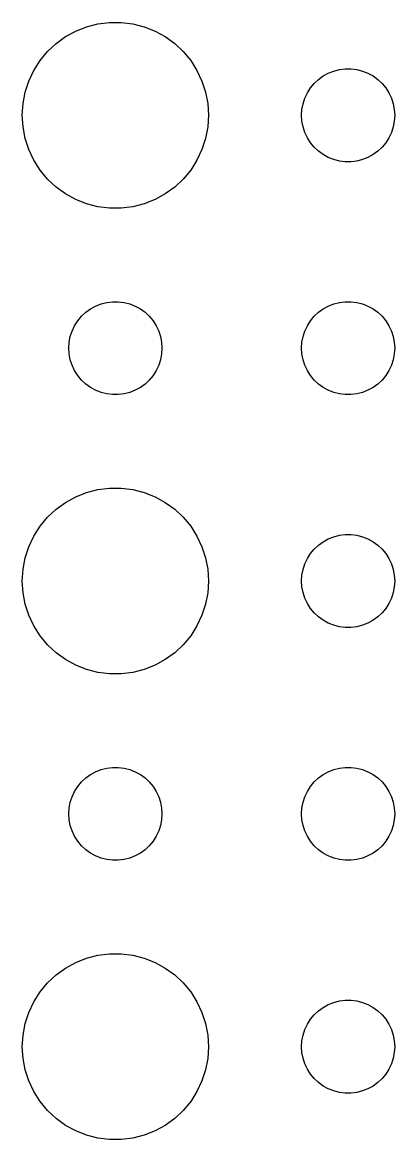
# Model space of a CAD drawing. Header units: metres. Extents: x -157 to 157, y -157 to 157.
# Drawn here: x -123 to -111, y 42.01 to 77.99 of the extents above; entities that cross this region are included whole.
import ezdxf

# ---------------------------------------------------------------- set-up
doc = ezdxf.new("R2010")
doc.units = ezdxf.units.M

msp = doc.modelspace()

# ---------------------------------------------------------------- linework, layer by layer
for p, q in [((-121.277, 77.7145), (-120.927, 77.8532)), ((-120.927, 77.8532), (-120.562, 77.9469)), ((-120.562, 77.9469), (-120.188, 77.9941)), ((-120.188, 77.9941), (-119.812, 77.9941)), ((-119.812, 77.9941), (-119.438, 77.9469)), ((-119.438, 77.9469), (-119.073, 77.8532)), ((-119.073, 77.8532), (-118.723, 77.7145)), ((-121.912, 77.3115), (-121.607, 77.533)), ((-121.607, 77.533), (-121.277, 77.7145)), ((-118.723, 77.7145), (-118.393, 77.533)), ((-118.393, 77.533), (-118.088, 77.3115)), ((-122.427, 76.7634), (-122.187, 77.0536)), ((-122.187, 77.0536), (-121.912, 77.3115)), ((-118.088, 77.3115), (-117.813, 77.0536)), ((-117.813, 77.0536), (-117.573, 76.7634)), ((-122.629, 76.4453), (-122.427, 76.7634)), ((-117.573, 76.7634), (-117.371, 76.4453)), ((-122.789, 76.1044), (-122.629, 76.4453)), ((-117.371, 76.4453), (-117.211, 76.1044)), ((-113.304, 76.2665), (-113.139, 76.3572)), ((-113.139, 76.3572), (-112.964, 76.4266)), ((-112.964, 76.4266), (-112.781, 76.4734)), ((-112.781, 76.4734), (-112.594, 76.497)), ((-112.594, 76.497), (-112.406, 76.497)), ((-112.406, 76.497), (-112.219, 76.4734)), ((-112.219, 76.4734), (-112.036, 76.4266)), ((-112.036, 76.4266), (-111.861, 76.3572)), ((-111.861, 76.3572), (-111.696, 76.2665)), ((-122.906, 75.7461), (-122.789, 76.1044)), ((-117.211, 76.1044), (-117.094, 75.7461)), ((-113.714, 75.8817), (-113.593, 76.0268)), ((-113.593, 76.0268), (-113.456, 76.1558)), ((-113.456, 76.1558), (-113.304, 76.2665)), ((-111.696, 76.2665), (-111.544, 76.1558)), ((-111.544, 76.1558), (-111.407, 76.0268)), ((-111.407, 76.0268), (-111.286, 75.8817)), ((-122.976, 75.376), (-122.906, 75.7461)), ((-117.094, 75.7461), (-117.024, 75.376)), ((-113.895, 75.5522), (-113.814, 75.7226)), ((-113.814, 75.7226), (-113.714, 75.8817)), ((-111.286, 75.8817), (-111.186, 75.7226)), ((-111.186, 75.7226), (-111.105, 75.5522)), ((-123, 75), (-122.976, 75.376)), ((-117.024, 75.376), (-117, 75)), ((-113.988, 75.188), (-113.953, 75.373)), ((-113.953, 75.373), (-113.895, 75.5522)), ((-111.105, 75.5522), (-111.047, 75.373)), ((-111.047, 75.373), (-111.012, 75.188)), ((-122.976, 74.624), (-123, 75)), ((-117, 75), (-117.024, 74.624)), ((-114, 75), (-113.988, 75.188)), ((-113.988, 74.812), (-114, 75)), ((-111.012, 75.188), (-111, 75)), ((-111, 75), (-111.012, 74.812)), ((-122.906, 74.2539), (-122.976, 74.624)), ((-117.024, 74.624), (-117.094, 74.2539)), ((-113.953, 74.627), (-113.988, 74.812)), ((-113.895, 74.4478), (-113.953, 74.627)), ((-111.047, 74.627), (-111.105, 74.4478)), ((-111.012, 74.812), (-111.047, 74.627)), ((-122.789, 73.8956), (-122.906, 74.2539)), ((-117.094, 74.2539), (-117.211, 73.8956)), ((-113.814, 74.2774), (-113.895, 74.4478)), ((-113.714, 74.1183), (-113.814, 74.2774)), ((-111.186, 74.2774), (-111.286, 74.1183)), ((-111.105, 74.4478), (-111.186, 74.2774)), ((-122.629, 73.5547), (-122.789, 73.8956)), ((-117.211, 73.8956), (-117.371, 73.5547)), ((-113.593, 73.9732), (-113.714, 74.1183)), ((-113.456, 73.8442), (-113.593, 73.9732)), ((-113.304, 73.7335), (-113.456, 73.8442)), ((-111.544, 73.8442), (-111.696, 73.7335)), ((-111.407, 73.9732), (-111.544, 73.8442)), ((-111.286, 74.1183), (-111.407, 73.9732)), ((-122.427, 73.2366), (-122.629, 73.5547)), ((-117.371, 73.5547), (-117.573, 73.2366)), ((-113.139, 73.6428), (-113.304, 73.7335)), ((-112.964, 73.5734), (-113.139, 73.6428)), ((-112.781, 73.5266), (-112.964, 73.5734)), ((-112.594, 73.503), (-112.781, 73.5266)), ((-112.406, 73.503), (-112.594, 73.503)), ((-112.219, 73.5266), (-112.406, 73.503)), ((-112.036, 73.5734), (-112.219, 73.5266)), ((-111.861, 73.6428), (-112.036, 73.5734)), ((-111.696, 73.7335), (-111.861, 73.6428)), ((-122.187, 72.9464), (-122.427, 73.2366)), ((-117.573, 73.2366), (-117.813, 72.9464)), ((-121.912, 72.6885), (-122.187, 72.9464)), ((-117.813, 72.9464), (-118.088, 72.6885)), ((-121.607, 72.467), (-121.912, 72.6885)), ((-121.277, 72.2855), (-121.607, 72.467)), ((-118.393, 72.467), (-118.723, 72.2855)), ((-118.088, 72.6885), (-118.393, 72.467)), ((-120.927, 72.1468), (-121.277, 72.2855)), ((-120.562, 72.0531), (-120.927, 72.1468)), ((-120.188, 72.0059), (-120.562, 72.0531)), ((-119.812, 72.0059), (-120.188, 72.0059)), ((-119.438, 72.0531), (-119.812, 72.0059)), ((-119.073, 72.1468), (-119.438, 72.0531)), ((-118.723, 72.2855), (-119.073, 72.1468)), ((-120.956, 68.6558), (-120.804, 68.7665)), ((-120.804, 68.7665), (-120.639, 68.8572)), ((-120.639, 68.8572), (-120.464, 68.9266)), ((-120.464, 68.9266), (-120.281, 68.9734)), ((-120.281, 68.9734), (-120.094, 68.997)), ((-120.094, 68.997), (-119.906, 68.997)), ((-119.906, 68.997), (-119.719, 68.9734)), ((-119.719, 68.9734), (-119.536, 68.9266)), ((-119.536, 68.9266), (-119.361, 68.8572)), ((-119.361, 68.8572), (-119.196, 68.7665)), ((-119.196, 68.7665), (-119.044, 68.6558)), ((-113.456, 68.6558), (-113.304, 68.7665)), ((-113.304, 68.7665), (-113.139, 68.8572)), ((-113.139, 68.8572), (-112.964, 68.9266)), ((-112.964, 68.9266), (-112.781, 68.9734)), ((-112.781, 68.9734), (-112.594, 68.997)), ((-112.594, 68.997), (-112.406, 68.997)), ((-112.406, 68.997), (-112.219, 68.9734)), ((-112.219, 68.9734), (-112.036, 68.9266)), ((-112.036, 68.9266), (-111.861, 68.8572)), ((-111.861, 68.8572), (-111.696, 68.7665)), ((-111.696, 68.7665), (-111.544, 68.6558)), ((-121.314, 68.2226), (-121.214, 68.3817)), ((-121.214, 68.3817), (-121.093, 68.5268)), ((-121.093, 68.5268), (-120.956, 68.6558)), ((-119.044, 68.6558), (-118.907, 68.5268)), ((-118.907, 68.5268), (-118.786, 68.3817)), ((-118.786, 68.3817), (-118.686, 68.2226)), ((-113.814, 68.2226), (-113.714, 68.3817)), ((-113.714, 68.3817), (-113.593, 68.5268)), ((-113.593, 68.5268), (-113.456, 68.6558)), ((-111.544, 68.6558), (-111.407, 68.5268)), ((-111.407, 68.5268), (-111.286, 68.3817)), ((-111.286, 68.3817), (-111.186, 68.2226)), ((-121.453, 67.873), (-121.395, 68.0522)), ((-121.395, 68.0522), (-121.314, 68.2226)), ((-118.686, 68.2226), (-118.605, 68.0522)), ((-118.605, 68.0522), (-118.547, 67.873)), ((-113.953, 67.873), (-113.895, 68.0522)), ((-113.895, 68.0522), (-113.814, 68.2226)), ((-111.186, 68.2226), (-111.105, 68.0522)), ((-111.105, 68.0522), (-111.047, 67.873)), ((-121.5, 67.5), (-121.488, 67.688)), ((-121.488, 67.688), (-121.453, 67.873)), ((-118.547, 67.873), (-118.512, 67.688)), ((-118.512, 67.688), (-118.5, 67.5)), ((-114, 67.5), (-113.988, 67.688)), ((-113.988, 67.688), (-113.953, 67.873)), ((-111.047, 67.873), (-111.012, 67.688)), ((-111.012, 67.688), (-111, 67.5)), ((-121.488, 67.312), (-121.5, 67.5)), ((-121.453, 67.127), (-121.488, 67.312)), ((-118.512, 67.312), (-118.547, 67.127)), ((-118.5, 67.5), (-118.512, 67.312)), ((-113.988, 67.312), (-114, 67.5)), ((-113.953, 67.127), (-113.988, 67.312)), ((-111.012, 67.312), (-111.047, 67.127)), ((-111, 67.5), (-111.012, 67.312)), ((-121.395, 66.9478), (-121.453, 67.127)), ((-121.314, 66.7774), (-121.395, 66.9478)), ((-118.605, 66.9478), (-118.686, 66.7774)), ((-118.547, 67.127), (-118.605, 66.9478)), ((-113.895, 66.9478), (-113.953, 67.127)), ((-113.814, 66.7774), (-113.895, 66.9478)), ((-111.105, 66.9478), (-111.186, 66.7774)), ((-111.047, 67.127), (-111.105, 66.9478)), ((-121.214, 66.6183), (-121.314, 66.7774)), ((-121.093, 66.4732), (-121.214, 66.6183)), ((-118.786, 66.6183), (-118.907, 66.4732)), ((-118.686, 66.7774), (-118.786, 66.6183)), ((-113.714, 66.6183), (-113.814, 66.7774)), ((-113.593, 66.4732), (-113.714, 66.6183)), ((-111.286, 66.6183), (-111.407, 66.4732)), ((-111.186, 66.7774), (-111.286, 66.6183)), ((-120.956, 66.3442), (-121.093, 66.4732)), ((-120.804, 66.2335), (-120.956, 66.3442)), ((-120.639, 66.1428), (-120.804, 66.2335)), ((-119.196, 66.2335), (-119.361, 66.1428)), ((-119.044, 66.3442), (-119.196, 66.2335)), ((-118.907, 66.4732), (-119.044, 66.3442)), ((-113.456, 66.3442), (-113.593, 66.4732)), ((-113.304, 66.2335), (-113.456, 66.3442)), ((-113.139, 66.1428), (-113.304, 66.2335)), ((-111.696, 66.2335), (-111.861, 66.1428)), ((-111.544, 66.3442), (-111.696, 66.2335)), ((-111.407, 66.4732), (-111.544, 66.3442)), ((-120.464, 66.0734), (-120.639, 66.1428)), ((-120.281, 66.0266), (-120.464, 66.0734)), ((-120.094, 66.003), (-120.281, 66.0266)), ((-119.906, 66.003), (-120.094, 66.003)), ((-119.719, 66.0266), (-119.906, 66.003)), ((-119.536, 66.0734), (-119.719, 66.0266)), ((-119.361, 66.1428), (-119.536, 66.0734)), ((-112.964, 66.0734), (-113.139, 66.1428)), ((-112.781, 66.0266), (-112.964, 66.0734)), ((-112.594, 66.003), (-112.781, 66.0266)), ((-112.406, 66.003), (-112.594, 66.003)), ((-112.219, 66.0266), (-112.406, 66.003)), ((-112.036, 66.0734), (-112.219, 66.0266)), ((-111.861, 66.1428), (-112.036, 66.0734)), ((-120.562, 62.9469), (-120.188, 62.9941)), ((-120.188, 62.9941), (-119.812, 62.9941)), ((-119.812, 62.9941), (-119.438, 62.9469)), ((-121.607, 62.533), (-121.277, 62.7145)), ((-121.277, 62.7145), (-120.927, 62.8532)), ((-120.927, 62.8532), (-120.562, 62.9469)), ((-119.438, 62.9469), (-119.073, 62.8532)), ((-119.073, 62.8532), (-118.723, 62.7145)), ((-118.723, 62.7145), (-118.393, 62.533)), ((-122.187, 62.0536), (-121.912, 62.3115)), ((-121.912, 62.3115), (-121.607, 62.533)), ((-118.393, 62.533), (-118.088, 62.3115)), ((-118.088, 62.3115), (-117.813, 62.0536)), ((-122.427, 61.7634), (-122.187, 62.0536)), ((-117.813, 62.0536), (-117.573, 61.7634)), ((-122.629, 61.4453), (-122.427, 61.7634)), ((-117.573, 61.7634), (-117.371, 61.4453)), ((-122.789, 61.1044), (-122.629, 61.4453)), ((-117.371, 61.4453), (-117.211, 61.1044)), ((-113.456, 61.1558), (-113.304, 61.2665)), ((-113.304, 61.2665), (-113.139, 61.3572)), ((-113.139, 61.3572), (-112.964, 61.4266)), ((-112.964, 61.4266), (-112.781, 61.4734)), ((-112.781, 61.4734), (-112.594, 61.497)), ((-112.594, 61.497), (-112.406, 61.497)), ((-112.406, 61.497), (-112.219, 61.4734)), ((-112.219, 61.4734), (-112.036, 61.4266)), ((-112.036, 61.4266), (-111.861, 61.3572)), ((-111.861, 61.3572), (-111.696, 61.2665)), ((-111.696, 61.2665), (-111.544, 61.1558)), ((-122.906, 60.7461), (-122.789, 61.1044)), ((-117.211, 61.1044), (-117.094, 60.7461)), ((-113.814, 60.7226), (-113.714, 60.8817)), ((-113.714, 60.8817), (-113.593, 61.0268)), ((-113.593, 61.0268), (-113.456, 61.1558)), ((-111.544, 61.1558), (-111.407, 61.0268)), ((-111.407, 61.0268), (-111.286, 60.8817)), ((-111.286, 60.8817), (-111.186, 60.7226)), ((-122.976, 60.376), (-122.906, 60.7461)), ((-117.094, 60.7461), (-117.024, 60.376)), ((-113.953, 60.373), (-113.895, 60.5522)), ((-113.895, 60.5522), (-113.814, 60.7226)), ((-111.186, 60.7226), (-111.105, 60.5522)), ((-111.105, 60.5522), (-111.047, 60.373)), ((-123, 60), (-122.976, 60.376)), ((-117.024, 60.376), (-117, 60)), ((-114, 60), (-113.988, 60.188)), ((-113.988, 60.188), (-113.953, 60.373)), ((-111.047, 60.373), (-111.012, 60.188)), ((-111.012, 60.188), (-111, 60)), ((-122.976, 59.624), (-123, 60)), ((-117, 60), (-117.024, 59.624)), ((-113.988, 59.812), (-114, 60)), ((-113.953, 59.627), (-113.988, 59.812)), ((-111.012, 59.812), (-111.047, 59.627)), ((-111, 60), (-111.012, 59.812)), ((-122.906, 59.2539), (-122.976, 59.624)), ((-117.024, 59.624), (-117.094, 59.2539)), ((-113.895, 59.4478), (-113.953, 59.627)), ((-113.814, 59.2774), (-113.895, 59.4478)), ((-111.105, 59.4478), (-111.186, 59.2774)), ((-111.047, 59.627), (-111.105, 59.4478)), ((-122.789, 58.8956), (-122.906, 59.2539)), ((-117.094, 59.2539), (-117.211, 58.8956)), ((-113.714, 59.1183), (-113.814, 59.2774)), ((-113.593, 58.9732), (-113.714, 59.1183)), ((-111.286, 59.1183), (-111.407, 58.9732)), ((-111.186, 59.2774), (-111.286, 59.1183)), ((-122.629, 58.5547), (-122.789, 58.8956)), ((-117.211, 58.8956), (-117.371, 58.5547)), ((-113.456, 58.8442), (-113.593, 58.9732)), ((-113.304, 58.7335), (-113.456, 58.8442)), ((-113.139, 58.6428), (-113.304, 58.7335)), ((-111.696, 58.7335), (-111.861, 58.6428)), ((-111.544, 58.8442), (-111.696, 58.7335)), ((-111.407, 58.9732), (-111.544, 58.8442)), ((-122.427, 58.2366), (-122.629, 58.5547)), ((-117.371, 58.5547), (-117.573, 58.2366)), ((-112.964, 58.5734), (-113.139, 58.6428)), ((-112.781, 58.5266), (-112.964, 58.5734)), ((-112.594, 58.503), (-112.781, 58.5266)), ((-112.406, 58.503), (-112.594, 58.503)), ((-112.219, 58.5266), (-112.406, 58.503)), ((-112.036, 58.5734), (-112.219, 58.5266)), ((-111.861, 58.6428), (-112.036, 58.5734)), ((-122.187, 57.9464), (-122.427, 58.2366)), ((-121.912, 57.6885), (-122.187, 57.9464)), ((-117.813, 57.9464), (-118.088, 57.6885)), ((-117.573, 58.2366), (-117.813, 57.9464)), ((-121.607, 57.467), (-121.912, 57.6885)), ((-118.088, 57.6885), (-118.393, 57.467)), ((-121.277, 57.2855), (-121.607, 57.467)), ((-120.927, 57.1468), (-121.277, 57.2855)), ((-118.723, 57.2855), (-119.073, 57.1468)), ((-118.393, 57.467), (-118.723, 57.2855)), ((-120.562, 57.0531), (-120.927, 57.1468)), ((-120.188, 57.0059), (-120.562, 57.0531)), ((-119.812, 57.0059), (-120.188, 57.0059)), ((-119.438, 57.0531), (-119.812, 57.0059)), ((-119.073, 57.1468), (-119.438, 57.0531)), ((-120.281, 53.9734), (-120.094, 53.997)), ((-120.094, 53.997), (-119.906, 53.997)), ((-119.906, 53.997), (-119.719, 53.9734)), ((-112.781, 53.9734), (-112.594, 53.997)), ((-112.594, 53.997), (-112.406, 53.997)), ((-112.406, 53.997), (-112.219, 53.9734)), ((-121.093, 53.5268), (-120.956, 53.6558)), ((-120.956, 53.6558), (-120.804, 53.7665)), ((-120.804, 53.7665), (-120.639, 53.8572)), ((-120.639, 53.8572), (-120.464, 53.9266)), ((-120.464, 53.9266), (-120.281, 53.9734)), ((-119.719, 53.9734), (-119.536, 53.9266)), ((-119.536, 53.9266), (-119.361, 53.8572)), ((-119.361, 53.8572), (-119.196, 53.7665)), ((-119.196, 53.7665), (-119.044, 53.6558)), ((-119.044, 53.6558), (-118.907, 53.5268)), ((-113.593, 53.5268), (-113.456, 53.6558)), ((-113.456, 53.6558), (-113.304, 53.7665)), ((-113.304, 53.7665), (-113.139, 53.8572)), ((-113.139, 53.8572), (-112.964, 53.9266)), ((-112.964, 53.9266), (-112.781, 53.9734)), ((-112.219, 53.9734), (-112.036, 53.9266)), ((-112.036, 53.9266), (-111.861, 53.8572)), ((-111.861, 53.8572), (-111.696, 53.7665)), ((-111.696, 53.7665), (-111.544, 53.6558)), ((-111.544, 53.6558), (-111.407, 53.5268)), ((-121.314, 53.2226), (-121.214, 53.3817)), ((-121.214, 53.3817), (-121.093, 53.5268)), ((-118.907, 53.5268), (-118.786, 53.3817)), ((-118.786, 53.3817), (-118.686, 53.2226)), ((-113.814, 53.2226), (-113.714, 53.3817)), ((-113.714, 53.3817), (-113.593, 53.5268)), ((-111.407, 53.5268), (-111.286, 53.3817)), ((-111.286, 53.3817), (-111.186, 53.2226)), ((-121.453, 52.873), (-121.395, 53.0522)), ((-121.395, 53.0522), (-121.314, 53.2226)), ((-118.686, 53.2226), (-118.605, 53.0522)), ((-118.605, 53.0522), (-118.547, 52.873)), ((-113.953, 52.873), (-113.895, 53.0522)), ((-113.895, 53.0522), (-113.814, 53.2226)), ((-111.186, 53.2226), (-111.105, 53.0522)), ((-111.105, 53.0522), (-111.047, 52.873)), ((-121.5, 52.5), (-121.488, 52.688)), ((-121.488, 52.688), (-121.453, 52.873)), ((-118.547, 52.873), (-118.512, 52.688)), ((-118.512, 52.688), (-118.5, 52.5)), ((-114, 52.5), (-113.988, 52.688)), ((-113.988, 52.688), (-113.953, 52.873)), ((-111.047, 52.873), (-111.012, 52.688)), ((-111.012, 52.688), (-111, 52.5)), ((-121.488, 52.312), (-121.5, 52.5)), ((-121.453, 52.127), (-121.488, 52.312)), ((-118.512, 52.312), (-118.547, 52.127)), ((-118.5, 52.5), (-118.512, 52.312)), ((-113.988, 52.312), (-114, 52.5)), ((-113.953, 52.127), (-113.988, 52.312)), ((-111.012, 52.312), (-111.047, 52.127)), ((-111, 52.5), (-111.012, 52.312)), ((-121.395, 51.9478), (-121.453, 52.127)), ((-121.314, 51.7774), (-121.395, 51.9478)), ((-118.605, 51.9478), (-118.686, 51.7774)), ((-118.547, 52.127), (-118.605, 51.9478)), ((-113.895, 51.9478), (-113.953, 52.127)), ((-113.814, 51.7774), (-113.895, 51.9478)), ((-111.105, 51.9478), (-111.186, 51.7774)), ((-111.047, 52.127), (-111.105, 51.9478)), ((-121.214, 51.6183), (-121.314, 51.7774)), ((-121.093, 51.4732), (-121.214, 51.6183)), ((-120.956, 51.3442), (-121.093, 51.4732)), ((-118.907, 51.4732), (-119.044, 51.3442)), ((-118.786, 51.6183), (-118.907, 51.4732)), ((-118.686, 51.7774), (-118.786, 51.6183)), ((-113.714, 51.6183), (-113.814, 51.7774)), ((-113.593, 51.4732), (-113.714, 51.6183)), ((-113.456, 51.3442), (-113.593, 51.4732)), ((-111.407, 51.4732), (-111.544, 51.3442)), ((-111.286, 51.6183), (-111.407, 51.4732)), ((-111.186, 51.7774), (-111.286, 51.6183)), ((-120.804, 51.2335), (-120.956, 51.3442)), ((-120.639, 51.1428), (-120.804, 51.2335)), ((-120.464, 51.0734), (-120.639, 51.1428)), ((-119.361, 51.1428), (-119.536, 51.0734)), ((-119.196, 51.2335), (-119.361, 51.1428)), ((-119.044, 51.3442), (-119.196, 51.2335)), ((-113.304, 51.2335), (-113.456, 51.3442)), ((-113.139, 51.1428), (-113.304, 51.2335)), ((-112.964, 51.0734), (-113.139, 51.1428)), ((-111.861, 51.1428), (-112.036, 51.0734)), ((-111.696, 51.2335), (-111.861, 51.1428)), ((-111.544, 51.3442), (-111.696, 51.2335)), ((-120.281, 51.0266), (-120.464, 51.0734)), ((-120.094, 51.003), (-120.281, 51.0266)), ((-119.906, 51.003), (-120.094, 51.003)), ((-119.719, 51.0266), (-119.906, 51.003)), ((-119.536, 51.0734), (-119.719, 51.0266)), ((-112.781, 51.0266), (-112.964, 51.0734)), ((-112.594, 51.003), (-112.781, 51.0266)), ((-112.406, 51.003), (-112.594, 51.003)), ((-112.219, 51.0266), (-112.406, 51.003)), ((-112.036, 51.0734), (-112.219, 51.0266)), ((-120.927, 47.8532), (-120.562, 47.9469)), ((-120.562, 47.9469), (-120.188, 47.9941)), ((-120.188, 47.9941), (-119.812, 47.9941)), ((-119.812, 47.9941), (-119.438, 47.9469)), ((-119.438, 47.9469), (-119.073, 47.8532)), ((-121.912, 47.3115), (-121.607, 47.533)), ((-121.607, 47.533), (-121.277, 47.7145)), ((-121.277, 47.7145), (-120.927, 47.8532)), ((-119.073, 47.8532), (-118.723, 47.7145)), ((-118.723, 47.7145), (-118.393, 47.533)), ((-118.393, 47.533), (-118.088, 47.3115)), ((-122.187, 47.0536), (-121.912, 47.3115)), ((-118.088, 47.3115), (-117.813, 47.0536)), ((-122.427, 46.7634), (-122.187, 47.0536)), ((-117.813, 47.0536), (-117.573, 46.7634)), ((-122.789, 46.1044), (-122.629, 46.4453)), ((-122.629, 46.4453), (-122.427, 46.7634)), ((-117.573, 46.7634), (-117.371, 46.4453)), ((-117.371, 46.4453), (-117.211, 46.1044)), ((-113.139, 46.3572), (-112.964, 46.4266)), ((-112.964, 46.4266), (-112.781, 46.4734)), ((-112.781, 46.4734), (-112.594, 46.497)), ((-112.594, 46.497), (-112.406, 46.497)), ((-112.406, 46.497), (-112.219, 46.4734)), ((-112.219, 46.4734), (-112.036, 46.4266)), ((-112.036, 46.4266), (-111.861, 46.3572)), ((-122.906, 45.7461), (-122.789, 46.1044)), ((-117.211, 46.1044), (-117.094, 45.7461)), ((-113.593, 46.0268), (-113.456, 46.1558)), ((-113.456, 46.1558), (-113.304, 46.2665)), ((-113.304, 46.2665), (-113.139, 46.3572)), ((-111.861, 46.3572), (-111.696, 46.2665)), ((-111.696, 46.2665), (-111.544, 46.1558)), ((-111.544, 46.1558), (-111.407, 46.0268)), ((-122.976, 45.376), (-122.906, 45.7461)), ((-117.094, 45.7461), (-117.024, 45.376)), ((-113.895, 45.5522), (-113.814, 45.7226)), ((-113.814, 45.7226), (-113.714, 45.8817)), ((-113.714, 45.8817), (-113.593, 46.0268)), ((-111.407, 46.0268), (-111.286, 45.8817)), ((-111.286, 45.8817), (-111.186, 45.7226)), ((-111.186, 45.7226), (-111.105, 45.5522)), ((-123, 45), (-122.976, 45.376)), ((-117.024, 45.376), (-117, 45)), ((-113.988, 45.188), (-113.953, 45.373)), ((-113.953, 45.373), (-113.895, 45.5522)), ((-111.105, 45.5522), (-111.047, 45.373)), ((-111.047, 45.373), (-111.012, 45.188)), ((-122.976, 44.624), (-123, 45)), ((-117, 45), (-117.024, 44.624)), ((-114, 45), (-113.988, 45.188)), ((-113.988, 44.812), (-114, 45)), ((-111.012, 45.188), (-111, 45)), ((-111, 45), (-111.012, 44.812)), ((-113.953, 44.627), (-113.988, 44.812)), ((-113.895, 44.4478), (-113.953, 44.627)), ((-111.047, 44.627), (-111.105, 44.4478)), ((-111.012, 44.812), (-111.047, 44.627)), ((-122.906, 44.2539), (-122.976, 44.624)), ((-117.024, 44.624), (-117.094, 44.2539)), ((-113.814, 44.2774), (-113.895, 44.4478)), ((-113.714, 44.1183), (-113.814, 44.2774)), ((-111.186, 44.2774), (-111.286, 44.1183)), ((-111.105, 44.4478), (-111.186, 44.2774)), ((-122.789, 43.8956), (-122.906, 44.2539)), ((-117.094, 44.2539), (-117.211, 43.8956)), ((-113.593, 43.9732), (-113.714, 44.1183)), ((-113.456, 43.8442), (-113.593, 43.9732)), ((-111.407, 43.9732), (-111.544, 43.8442)), ((-111.286, 44.1183), (-111.407, 43.9732)), ((-122.629, 43.5547), (-122.789, 43.8956)), ((-122.427, 43.2366), (-122.629, 43.5547)), ((-117.371, 43.5547), (-117.573, 43.2366)), ((-117.211, 43.8956), (-117.371, 43.5547)), ((-113.304, 43.7335), (-113.456, 43.8442)), ((-113.139, 43.6428), (-113.304, 43.7335)), ((-112.964, 43.5734), (-113.139, 43.6428)), ((-112.781, 43.5266), (-112.964, 43.5734)), ((-112.036, 43.5734), (-112.219, 43.5266)), ((-111.861, 43.6428), (-112.036, 43.5734)), ((-111.696, 43.7335), (-111.861, 43.6428)), ((-111.544, 43.8442), (-111.696, 43.7335)), ((-122.187, 42.9464), (-122.427, 43.2366)), ((-117.573, 43.2366), (-117.813, 42.9464)), ((-112.594, 43.503), (-112.781, 43.5266)), ((-112.406, 43.503), (-112.594, 43.503)), ((-112.219, 43.5266), (-112.406, 43.503)), ((-121.912, 42.6885), (-122.187, 42.9464)), ((-117.813, 42.9464), (-118.088, 42.6885)), ((-121.607, 42.467), (-121.912, 42.6885)), ((-121.277, 42.2855), (-121.607, 42.467)), ((-118.393, 42.467), (-118.723, 42.2855)), ((-118.088, 42.6885), (-118.393, 42.467)), ((-120.927, 42.1468), (-121.277, 42.2855)), ((-120.562, 42.0531), (-120.927, 42.1468)), ((-119.073, 42.1468), (-119.438, 42.0531)), ((-118.723, 42.2855), (-119.073, 42.1468)), ((-120.188, 42.0059), (-120.562, 42.0531)), ((-119.812, 42.0059), (-120.188, 42.0059)), ((-119.438, 42.0531), (-119.812, 42.0059))]:
    msp.add_line(p, q)

doc.saveas('drawing.dxf')
